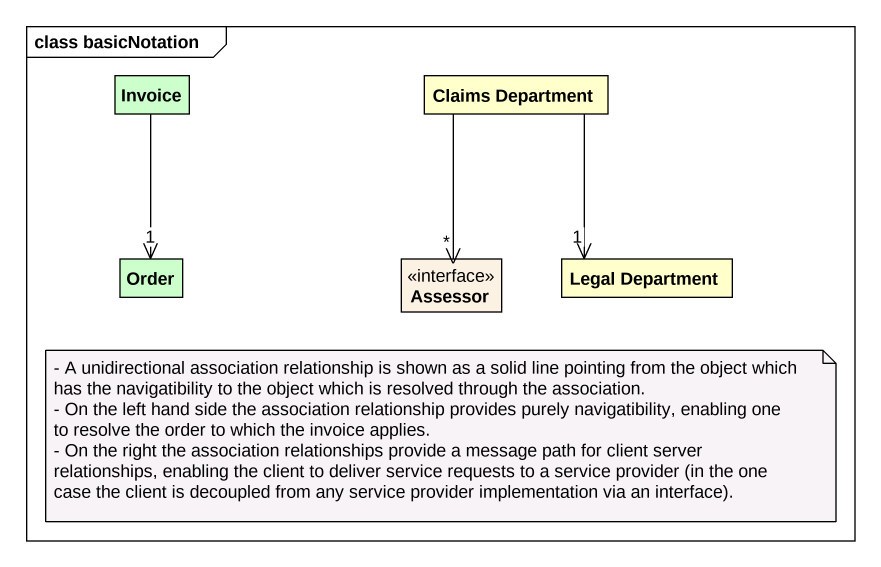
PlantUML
@startuml
mainframe class basicNotation
hide circle
hide empty members
class Invoice #CCFFCC
class "Claims Department" as Claims_Department #FFFFCC
class Order #CCFFCC
interface Assessor
class "Legal Department" as Legal_Department #FFFFCC
Invoice --> "1" Order
Claims_Department --> "*" Assessor
Claims_Department --> "1" Legal_Department
note as N1
  - A unidirectional association relationship is shown as a solid line pointing from the object which has the navigatibility to the object which is resolved through the association.
  - On the left hand side the association relationship provides purely navigatibility, enabling one to resolve the order to which the invoice applies.
  - On the right the association relationships provide a message path for client server relationships, enabling the client to deliver service requests to a service provider (in the one case the client is decoupled from any service provider implementation via an interface).
end note
@enduml
